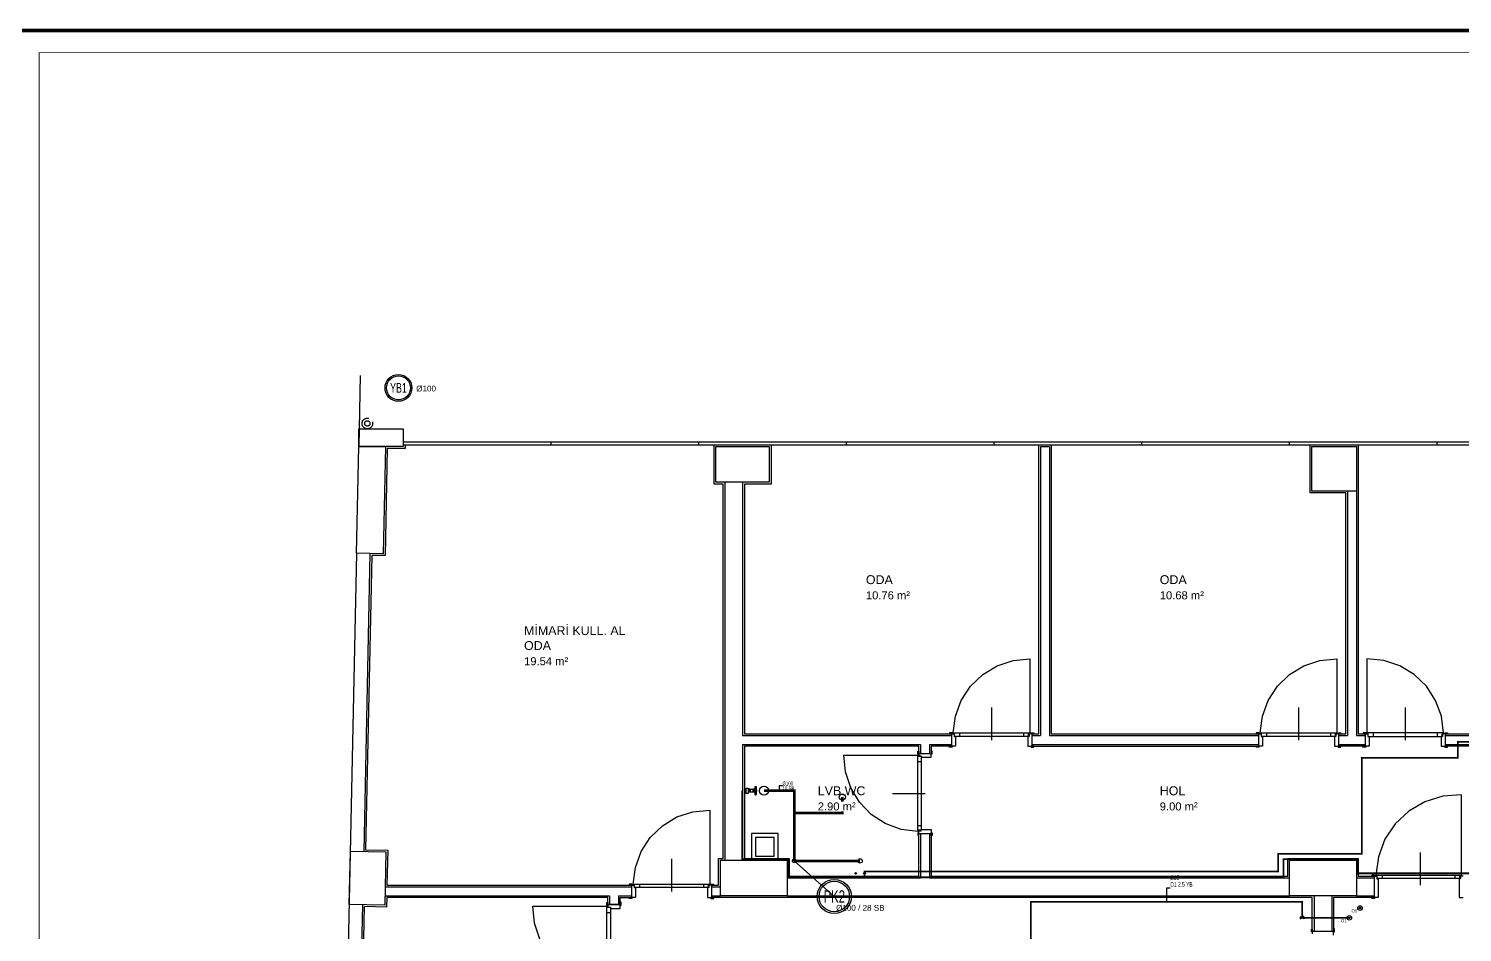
# Model space of a CAD drawing. Header units: centimetres. Extents: x -3952 to 26292, y -15092 to -10712.
# Drawn here: x 7613 to 9225, y -11964 to -10948 of the extents above; entities that cross this region are included whole.
import ezdxf
from ezdxf.enums import TextEntityAlignment as Align

# ---------------------------------------------------------------- set-up
doc = ezdxf.new("R2010")
doc.units = ezdxf.units.CM
for name, pattern in [('BASMA HATTI', [31, 25, -6]), ('DASHED', [18, 12, -6]), ('PIS', [38, 30, -8]), ('YAGMUR HATTI', [36, 30, -6])]:
    doc.linetypes.add(name, pattern=pattern)
for name, color, linetype in [('MD-YUK-BIRIMI', 7, 'Continuous'), ('MIMARI', 8, 'Continuous'), ('MIMARI-KOLON', 8, 'Continuous'), ('MIMARI-YAZI', 8, 'Continuous'), ('MTY-PAFTA', 7, 'Continuous'), ('MTY-PIS-SU-BORUSU', 6, 'PIS'), ('MTY-PISSU-CAP', 211, 'Continuous'), ('MTY-PISSU-KOLON', 211, 'DASHED'), ('MTY-PISSU-KOLONNO', 211, 'Continuous'), ('MTY-SICAKSU-BORU', 1, 'BASMA HATTI'), ('MTY-SOGUKSU-BORU', 5, 'Continuous'), ('MTY-TEFRIS', 15, 'Continuous'), ('MTY-TEMIZSU-CAP', 101, 'Continuous'), ('MTY-VANA', 1, 'Continuous'), ('MTY-YAGMUR-BORUSU', 3, 'YAGMUR HATTI'), ('MTY-YAGMUR-BORUSU-CAP', 3, 'Continuous'), ('MTY-YAGMURSU-KOLON NO', 7, 'Continuous'), ('MTY-YUK-BIRIMI', 7, 'Continuous')]:
    doc.layers.add(name, color=color, linetype=linetype)
doc.layers.add('ROTAS-PAFTA-SINIRI', color=8, linetype='Continuous', plot=False)
doc.styles.add('ANOTATIVO', font='arial.ttf')
doc.styles.add('MTY_CAP', font='wturkce.SHX', dxfattribs={"width": 0.65, "height": 20})
doc.styles.add('MTYCAPLT', font='arial.ttf', dxfattribs={"width": 0.65, "height": 1})
doc.styles.add('ROTAS', font='arial.ttf')

# ---------------------------------------------------------------- blocks, each defined once
blk = doc.blocks.new('ROTAS_PAFTA')
blk.add_lwpolyline([(0, 0), (1, 0), (1, 1), (0, 1)], close=True)
blk = doc.blocks.new('MTY-KURESEL VANA')
at = {"layer": 'MTY-VANA'}
for p, q in [((0, 0), (0, 8)), ((0, 8), (8, 8))]:
    blk.add_line(p, q, dxfattribs=at)
blk.add_lwpolyline([(-10, 5), (-10, -5), (10, 5), (10, -5), (-10, 5)], dxfattribs=at)
at = {"layer": 'MTY-VANA', "style": 'MTYCAPLT', "width": 0.65}
blk.add_attdef('CAP', text='', height=10, dxfattribs=at).set_placement((-1.1, 0), align=Align.CENTER)
blk = doc.blocks.new('MTY-TEMIZ SU CAP MB')
at = {"layer": 'MTY-TEMIZSU-CAP'}
for p, q in [((0.83, 3.1), (0, 3.1)), ((0, 3.1), (0, 0))]:
    blk.add_line(p, q, dxfattribs=at)
at = {"layer": 'MTY-TEMIZSU-CAP', "style": 'MTY_CAP', "width": 0.65}
for tag, p in [('SOCP_001', (0.83, 4.92)), ('SCCP_001', (0.83, 1.92))]:
    blk.add_attdef(tag, p, '', height=1, dxfattribs=at)
at = {"layer": 'MTY-YUK-BIRIMI', "color": 101, "style": 'MTY_CAP', "width": 0.65}
for tag, p in [('SO_001', (0.83, 3.42)), ('SC_001', (0.83, 0.42))]:
    blk.add_attdef(tag, p, '', height=1, dxfattribs=at)
blk = doc.blocks.new('KLOZET1')
at = {"layer": 'MTY-TEFRIS', "color": 15}
blk.add_lwpolyline([(-3.9, 11.4, 0.414214), (-4.5, 10.8), (-4.5, 10.3, 0.414214), (-3.9, 9.7), (3.9, 9.7, 0.414214), (4.5, 10.3), (4.5, 10.8, 0.414214), (3.9, 11.4)], format="xyb", close=True, dxfattribs=at)
for points in [[(3, 0), (-3, 0), (-3, 2.3), (3, 2.3)], [(-0.8, 11.5), (0.8, 11.5), (0.8, 12), (-0.8, 12)], [(-0.8, 8.9), (0.8, 8.9), (0.8, 9.7), (-0.8, 9.7)]]:
    blk.add_lwpolyline(points, close=True, dxfattribs=at)
for points in [[(-1.6, 8.6), (-1.6, 7.5)], [(-1.6, 4.4), (-1.6, 3.4)], [(-1.3, 3.2), (-1.3, 2.3), (1.4, 2.3), (1.4, 3.2)], [(-1.2, 7.2), (-1.2, 4.8)], [(1.1, 8.9), (-1.1, 8.9)], [(-1.1, 7.3), (1.1, 7.3)], [(1.1, 4.7), (-1.1, 4.7)], [(-1.1, 3.1), (1.1, 3.1)], [(-0.5, 8.6), (-0.5, 7.5)], [(-0.5, 4.4), (-0.5, 3.4)], [(0.6, 8.6), (0.6, 7.5)], [(0.6, 4.4), (0.6, 3.4)], [(1.3, 4.8), (1.3, 5.2), (1.3, 7.2)], [(1.7, 8.6), (1.7, 7.5)], [(1.7, 4.4), (1.7, 3.4)]]:
    blk.add_lwpolyline(points, dxfattribs=at)
at = {"layer": 'MTY-TEFRIS', "color": 15, "elevation": 0}
for points in [[(-1, 10.3), (-1, 10.8, -0.414214), (-0.4, 11.4)], [(1, 10.3), (1, 10.8, 0.414214), (0.4, 11.4)]]:
    blk.add_lwpolyline(points, format="xyb", dxfattribs=at)
at = {"layer": 'MTY-TEFRIS', "color": 6}
blk.add_circle((0, 20), 5, dxfattribs=at)
at = {"layer": 'MTY-TEFRIS', "color": 15}
for centre, radius, start, end in [((-1.1, 8.1), 0.734, 41.7592, 138.241), ((-1.1, 8), 0.734, 221.7593, 318.2408), ((-1.1, 4), 0.734, 41.7592, 138.241), ((-1.1, 3.8), 0.734, 221.7593, 318.2408), ((-0.4, 10.3, 0), 0.641, 179.9998, 270.0001), ((0, 8.1), 0.734, 41.7592, 138.241), ((0, 8), 0.734, 221.7593, 318.2408), ((0, 4), 0.734, 41.7592, 138.241), ((0, 3.8), 0.734, 221.7593, 318.2408), ((0.4, 10.3, 0), 0.641, 270.0001, 0), ((1.1, 8.1), 0.734, 41.7592, 138.241), ((1.1, 8), 0.734, 221.7593, 318.2408), ((1.1, 4), 0.734, 41.7592, 138.241), ((1.1, 3.8), 0.734, 221.7593, 318.2408)]:
    blk.add_arc(centre, radius, start, end, dxfattribs=at)
at = {"layer": 'MD-YUK-BIRIMI', "color": 6, "style": 'MTYCAPLT', "width": 0.65}
for tag, p in [('PSCP_001', (-1.3, 24.5)), ('PS_001', (-0.6, 19.5))]:
    blk.add_attdef(tag, p, '', height=1, dxfattribs=at)
at = {"layer": 'MD-YUK-BIRIMI', "color": 3, "style": 'MTYCAPLT', "width": 0.65}
for tag, p in [('SOCP_001', (-1.3, 1.8)), ('SO_001', (-0.7, -0.5))]:
    blk.add_attdef(tag, p, '', height=1, dxfattribs=at)
blk = doc.blocks.new('LAVABO1')
at = {"layer": 'MTY-TEFRIS', "color": 6}
blk.add_circle((0, 15), 2.5, dxfattribs=at)
at = {"layer": 'MTY-TEFRIS', "color": 3, "ltscale": 10}
blk.add_circle((-5, 1), 1, dxfattribs=at)
at = {"layer": 'MTY-TEFRIS', "color": 1, "ltscale": 10}
blk.add_circle((5, 1), 1, dxfattribs=at)
at = {"layer": 'MD-YUK-BIRIMI', "color": 6, "style": 'MTYCAPLT', "width": 0.65}
for tag, p in [('PSCP_001', (-1.3, 17)), ('PS_001', (-0.6, 14.5))]:
    blk.add_attdef(tag, p, '', height=1, dxfattribs=at)
at = {"layer": 'MD-YUK-BIRIMI', "color": 3, "style": 'MTYCAPLT', "width": 0.65}
for tag, p in [('SOCP_001', (-6.3, -0.5)), ('SO_001', (-5.7, 0.5))]:
    blk.add_attdef(tag, p, '', height=1, dxfattribs=at)
at = {"layer": 'MD-YUK-BIRIMI', "color": 1, "style": 'MTYCAPLT', "width": 0.65}
for tag, p in [('SCCP_001', (3.7, -0.5)), ('SC_001', (4.4, 0.5))]:
    blk.add_attdef(tag, p, '', height=1, dxfattribs=at)
blk = doc.blocks.new('YER SUZGECI DN501')
at = {"layer": 'MTY-TEFRIS', "color": 6}
blk.add_circle((0, 0), 3.5, dxfattribs=at)
at = {"layer": 'MD-YUK-BIRIMI', "color": 6, "style": 'MTYCAPLT', "width": 0.65}
for tag, p in [('PSCP_001', (-1.3, 0.7)), ('PS_001', (-0.6, -0.5))]:
    blk.add_attdef(tag, p, '', height=1, dxfattribs=at)
blk = doc.blocks.new('MTY-PIS SU CAP SB')
at = {"layer": 'MTY-PISSU-CAP'}
for p, q in [((0.83, 1.17), (0, 1.17)), ((0, 1.17), (0, 0))]:
    blk.add_line(p, q, dxfattribs=at)
at = {"layer": 'MTY-PISSU-CAP', "style": 'MTY_CAP', "width": 0.65}
blk.add_attdef('PSCP_001', (0.83, 1.29), '', height=1, dxfattribs=at)
at = {"layer": 'MTY-YUK-BIRIMI', "color": 211, "style": 'MTY_CAP', "width": 0.65}
blk.add_attdef('PS_001', (0.83, 0.07), '', height=1, dxfattribs=at)
blk = doc.blocks.new('MTY-PIS SU KOLON')
at = {"layer": 'MTY-PISSU-KOLON', "linetype": 'Continuous', "lineweight": -3}
blk.add_hatch(color=256, dxfattribs=at).paths.add_polyline_path([(-2.7, -0.1, 0.848135), (0, -0.1, -0.848135), (2.7, -0.1, 0.414214), (0, 2.6, 0.414214)])
blk.add_circle((0, 0), 3.5, dxfattribs=at)
blk = doc.blocks.new('MTY-KOLON NO PIS SU')
at = {"color": 6, "linetype": 'Continuous', "ltscale": 100}
blk.add_circle((0, 0), 27.5, dxfattribs=at)
at = {"color": 7, "linetype": 'Continuous', "ltscale": 100}
blk.add_circle((0, 0), 24.5, dxfattribs=at)
at = {"style": 'ANOTATIVO', "width": 0.65}
blk.add_attdef('K', text='', height=20, dxfattribs=at).set_placement((0, 0), align=Align.MIDDLE_CENTER)
blk = doc.blocks.new('MTY-KOLON NO YAGMUR')
at = {"layer": 'MTY-YAGMURSU-KOLON NO', "linetype": 'Continuous', "ltscale": 100}
blk.add_circle((0, 0), 27.5, dxfattribs=at)
at = {"layer": 'MTY-YAGMURSU-KOLON NO', "color": 7, "linetype": 'Continuous', "ltscale": 100}
blk.add_circle((0, 0), 24.5, dxfattribs=at)
at = {"style": 'ANOTATIVO', "width": 0.65}
blk.add_attdef('K', text='', height=20, dxfattribs=at).set_placement((0, 0), align=Align.MIDDLE_CENTER)

msp = doc.modelspace()

# ---------------------------------------------------------------- linework, layer by layer
at = {"layer": 'MIMARI'}
for p, q in [((7986.1, -11338.1), (7984.4, -11418.1)), ((8200.4, -11413.1), (8200.4, -11416.1)), ((8366.4, -11413.1), (8366.4, -11416.1)), ((8532.4, -11413.1), (8532.4, -11416.1)), ((8698.4, -11413.1), (8698.4, -11416.1)), ((8750.9, -11418.1), (8750.9, -11743.1)), ((8750.9, -11418.1), (8760.9, -11418.1)), ((8760.9, -11418.1), (8760.9, -11743.1)), ((8864.4, -11413.1), (8864.4, -11416.1)), ((9030.4, -11413.1), (9030.4, -11416.1)), ((9196.4, -11413.1), (9196.4, -11416.1)), ((8395.9, -11458.1), (8395.9, -11883.1)), ((8415.9, -11458.1), (8415.9, -11743.1)), ((9095.9, -11468.1), (9095.9, -11743.1)), ((9105.9, -11468.1), (9105.9, -11743.1)), ((7981.9, -11538), (7968.2, -12188.1)), ((7996.9, -11538.3), (7989.9, -11873.4)), ((8738.9, -11656.9), (8738.9, -11740.1)), ((9083.9, -11656.9), (9083.9, -11740.1)), ((9117.8, -11656.9), (9117.8, -11740.1)), ((8695.9, -11711.6), (8695.9, -11748.3)), ((9040.9, -11711.6), (9040.9, -11748.3)), ((9160.9, -11711.6), (9160.9, -11748.3)), ((8415.9, -11743.1), (8650.9, -11743.1)), ((8651.4, -11740.1), (8648.4, -11740.1)), ((8648.4, -11740.1), (8648.4, -11741.1)), ((8648.4, -11741.1), (8651.4, -11741.1)), ((8650.9, -11741.1), (8653.8, -11741.1)), ((8650.9, -11741.1), (8650.9, -11755.1)), ((8650.9, -11743.1), (8650.9, -11753.1)), ((8651.4, -11741.1), (8651.4, -11740.1)), ((8652.8, -11740.1), (8738.9, -11740.1)), ((8652.8, -11741.1), (8652.8, -11740.1)), ((8654.3, -11741), (8652.8, -11741)), ((8653.8, -11741.1), (8653.8, -11744)), ((8653.8, -11744), (8655.3, -11744)), ((8654.3, -11743.9), (8654.3, -11741)), ((8737.4, -11743.9), (8654.3, -11743.9)), ((8655.3, -11744), (8655.3, -11755.1)), ((8659.9, -11740.1), (8659.9, -11743.9)), ((8731.8, -11740.1), (8731.8, -11743.9)), ((8737.9, -11744), (8736.4, -11744)), ((8736.4, -11744), (8736.4, -11755.1)), ((8737.4, -11741), (8738.9, -11741)), ((8737.4, -11743.9), (8737.4, -11741)), ((8737.9, -11741.1), (8737.9, -11744)), ((8740.9, -11741.1), (8737.9, -11741.1)), ((8738.9, -11741.1), (8738.9, -11740.1)), ((8740.3, -11740.1), (8743.3, -11740.1)), ((8740.3, -11741.1), (8740.3, -11740.1)), ((8743.3, -11741.1), (8740.3, -11741.1)), ((8740.9, -11741.1), (8740.9, -11755.1)), ((8740.9, -11743.1), (8750.9, -11743.1)), ((8740.9, -11743.1), (8740.9, -11753.1)), ((8743.3, -11740.1), (8743.3, -11741.1)), ((8760.9, -11743.1), (8995.9, -11743.1)), ((8996.4, -11740.1), (8993.4, -11740.1)), ((8993.4, -11740.1), (8993.4, -11741.1)), ((8993.4, -11741.1), (8996.4, -11741.1)), ((8995.9, -11741.1), (8998.8, -11741.1)), ((8995.9, -11741.1), (8995.9, -11755.1)), ((8995.9, -11743.1), (8995.9, -11753.1)), ((8996.4, -11741.1), (8996.4, -11740.1)), ((8997.8, -11740.1), (9083.9, -11740.1)), ((8997.8, -11741.1), (8997.8, -11740.1)), ((8999.3, -11741), (8997.8, -11741)), ((8998.8, -11741.1), (8998.8, -11744)), ((8998.8, -11744), (9000.3, -11744)), ((8999.3, -11743.9), (8999.3, -11741)), ((9082.4, -11743.9), (8999.3, -11743.9)), ((9000.3, -11744), (9000.3, -11755.1)), ((9004.9, -11740.1), (9004.9, -11743.9)), ((9076.8, -11740.1), (9076.8, -11743.9)), ((9082.9, -11744), (9081.4, -11744)), ((9081.4, -11744), (9081.4, -11755.1)), ((9082.4, -11741), (9083.9, -11741)), ((9082.4, -11743.9), (9082.4, -11741)), ((9082.9, -11741.1), (9082.9, -11744)), ((9085.9, -11741.1), (9082.9, -11741.1)), ((9083.9, -11741.1), (9083.9, -11740.1)), ((9085.3, -11740.1), (9088.3, -11740.1)), ((9085.3, -11741.1), (9085.3, -11740.1)), ((9088.3, -11741.1), (9085.3, -11741.1)), ((9085.9, -11741.1), (9085.9, -11755.1)), ((9085.9, -11743.1), (9095.9, -11743.1)), ((9085.9, -11743.1), (9085.9, -11753.1)), ((9088.3, -11740.1), (9088.3, -11741.1)), ((9105.9, -11743.1), (9115.9, -11743.1)), ((9116.4, -11740.1), (9113.4, -11740.1)), ((9113.4, -11740.1), (9113.4, -11741.1)), ((9113.4, -11741.1), (9116.4, -11741.1)), ((9115.9, -11741.1), (9115.9, -11755.1)), ((9115.9, -11741.1), (9118.8, -11741.1)), ((9115.9, -11743.1), (9115.9, -11753.1)), ((9116.4, -11741.1), (9116.4, -11740.1)), ((9203.9, -11740.1), (9117.8, -11740.1)), ((9117.8, -11741.1), (9117.8, -11740.1)), ((9119.3, -11741), (9117.8, -11741)), ((9118.8, -11741.1), (9118.8, -11744)), ((9118.8, -11744), (9120.3, -11744)), ((9119.3, -11743.9), (9119.3, -11741)), ((9119.3, -11743.9), (9202.4, -11743.9)), ((9120.3, -11744), (9120.3, -11755.1)), ((9124.9, -11740.1), (9124.9, -11743.9)), ((9196.8, -11740.1), (9196.8, -11743.9)), ((9201.4, -11744), (9201.4, -11755.1)), ((9202.9, -11744), (9201.4, -11744)), ((9202.4, -11743.9), (9202.4, -11741)), ((9202.4, -11741), (9203.9, -11741)), ((9205.9, -11741.1), (9202.9, -11741.1)), ((9202.9, -11741.1), (9202.9, -11744)), ((9203.9, -11741.1), (9203.9, -11740.1)), ((9205.3, -11740.1), (9208.3, -11740.1)), ((9205.3, -11741.1), (9205.3, -11740.1)), ((9208.3, -11741.1), (9205.3, -11741.1)), ((9205.9, -11741.1), (9205.9, -11755.1)), ((9205.9, -11743.1), (9515.9, -11743.1)), ((9205.9, -11743.1), (9205.9, -11753.1)), ((9208.3, -11740.1), (9208.3, -11741.1)), ((8415.9, -11753.1), (8615.9, -11753.1)), ((8415.9, -11753.1), (8415.9, -11883.1)), ((8529.7, -11765), (8612.9, -11765)), ((8612.9, -11763.6), (8612.9, -11760.6)), ((8612.9, -11760.6), (8613.9, -11760.6)), ((8613.9, -11763.6), (8612.9, -11763.6)), ((8612.9, -11851.1), (8612.9, -11765)), ((8613.9, -11765), (8612.9, -11765)), ((8613.8, -11766.5), (8613.8, -11765)), ((8613.9, -11760.6), (8613.9, -11763.6)), ((8613.9, -11763.1), (8627.9, -11763.1)), ((8613.9, -11763.1), (8613.9, -11766)), ((8613.9, -11766), (8616.8, -11766)), ((8615.9, -11753.1), (8615.9, -11763.1)), ((8615.9, -11763.1), (8625.9, -11763.1)), ((8616.8, -11766), (8616.8, -11767.5)), ((8625.9, -11753.1), (8650.9, -11753.1)), ((8625.9, -11753.1), (8625.9, -11763.1)), ((8629, -11760.5), (8627.9, -11760.5)), ((8627.9, -11760.5), (8627.9, -11763.6)), ((8627.9, -11767.5), (8627.9, -11763.1)), ((8627.9, -11763.6), (8629, -11763.6)), ((8629, -11763.6), (8629, -11760.5)), ((8648.3, -11756.2), (8648.3, -11755.1)), ((8648.3, -11755.1), (8651.4, -11755.1)), ((8651.4, -11756.2), (8648.3, -11756.2)), ((8655.3, -11755.1), (8650.9, -11755.1)), ((8651.4, -11755.1), (8651.4, -11756.2)), ((8736.4, -11755.1), (8740.9, -11755.1)), ((8740.3, -11755.1), (8740.3, -11756.2)), ((8743.4, -11755.1), (8740.3, -11755.1)), ((8740.3, -11756.2), (8743.4, -11756.2)), ((8740.9, -11753.1), (8995.9, -11753.1)), ((8743.4, -11756.2), (8743.4, -11755.1)), ((8993.3, -11756.2), (8993.3, -11755.1)), ((8993.3, -11755.1), (8996.4, -11755.1)), ((8996.4, -11756.2), (8993.3, -11756.2)), ((9000.3, -11755.1), (8995.9, -11755.1)), ((8996.4, -11755.1), (8996.4, -11756.2)), ((9081.4, -11755.1), (9085.9, -11755.1)), ((9085.3, -11755.1), (9085.3, -11756.2)), ((9088.4, -11755.1), (9085.3, -11755.1)), ((9085.3, -11756.2), (9088.4, -11756.2)), ((9085.9, -11753.1), (9115.9, -11753.1)), ((9088.4, -11756.2), (9088.4, -11755.1)), ((9113.3, -11756.2), (9113.3, -11755.1)), ((9113.3, -11755.1), (9116.4, -11755.1)), ((9116.4, -11756.2), (9113.3, -11756.2)), ((9120.3, -11755.1), (9115.9, -11755.1)), ((9116.4, -11755.1), (9116.4, -11756.2)), ((9201.4, -11755.1), (9205.9, -11755.1)), ((9205.3, -11755.1), (9205.3, -11756.2)), ((9208.4, -11755.1), (9205.3, -11755.1)), ((9205.3, -11756.2), (9208.4, -11756.2)), ((9205.9, -11753.1), (9235.9, -11753.1)), ((9208.4, -11756.2), (9208.4, -11755.1)), ((8612.9, -11772.1), (8616.7, -11772.1)), ((8616.7, -11766.5), (8613.8, -11766.5)), ((8616.7, -11766.5), (8616.7, -11849.6)), ((8616.8, -11767.5), (8627.9, -11767.5)), ((8584.4, -11808.1), (8621.1, -11808.1)), ((9223.9, -11809.5), (9223.9, -11900.1)), ((8378.9, -11826.9), (8378.9, -11910.1)), ((8612.9, -11844), (8616.7, -11844)), ((8613.9, -11851.1), (8612.9, -11851.1)), ((8612.9, -11852.5), (8612.9, -11855.5)), ((8613.9, -11852.5), (8612.9, -11852.5)), ((8612.9, -11855.5), (8613.9, -11855.5)), ((8616.7, -11849.6), (8613.8, -11849.6)), ((8613.8, -11849.6), (8613.8, -11851.1)), ((8613.9, -11853.1), (8613.9, -11850.1)), ((8613.9, -11850.1), (8616.8, -11850.1)), ((8613.9, -11855.5), (8613.9, -11852.5)), ((8613.9, -11853.1), (8627.9, -11853.1)), ((8615.9, -11853.1), (8615.9, -11903.1)), ((8615.9, -11853.1), (8625.9, -11853.1)), ((8616.8, -11848.6), (8627.9, -11848.6)), ((8616.8, -11850.1), (8616.8, -11848.6)), ((8625.9, -11853.1), (8625.9, -11903.1)), ((8627.9, -11848.6), (8627.9, -11853.1)), ((8627.9, -11852.5), (8629, -11852.5)), ((8627.9, -11855.6), (8627.9, -11852.5)), ((8629, -11855.6), (8627.9, -11855.6)), ((8629, -11852.5), (8629, -11855.6)), ((9177.5, -11874.6), (9177.5, -11911.3)), ((8335.9, -11881.6), (8335.9, -11918.3)), ((8291.4, -11910.1), (8288.4, -11910.1)), ((8288.4, -11910.1), (8288.4, -11911.1)), ((8288.4, -11911.1), (8291.4, -11911.1)), ((8290.9, -11911.1), (8293.8, -11911.1)), ((8290.9, -11911.1), (8290.9, -11925.1)), ((8291.4, -11911.1), (8291.4, -11910.1)), ((8292.8, -11910.1), (8378.9, -11910.1)), ((8292.8, -11911.1), (8292.8, -11910.1)), ((8294.3, -11911), (8292.8, -11911)), ((8293.8, -11911.1), (8293.8, -11914)), ((8294.3, -11913.9), (8294.3, -11911)), ((8299.9, -11910.1), (8299.9, -11913.9)), ((8371.8, -11910.1), (8371.8, -11913.9)), ((8377.4, -11911), (8378.9, -11911)), ((8377.4, -11913.9), (8377.4, -11911)), ((8377.9, -11911.1), (8377.9, -11914)), ((8380.9, -11911.1), (8377.9, -11911.1)), ((8378.9, -11911.1), (8378.9, -11910.1)), ((8380.3, -11910.1), (8383.3, -11910.1)), ((8380.3, -11911.1), (8380.3, -11910.1)), ((8383.3, -11911.1), (8380.3, -11911.1)), ((8380.9, -11911.1), (8380.9, -11925.1)), ((8383.3, -11910.1), (8383.3, -11911.1)), ((8465.9, -11903.1), (8615.9, -11903.1)), ((8625.9, -11903.1), (9030.9, -11903.1)), ((9105.9, -11903.1), (9125.9, -11903.1)), ((9126.4, -11900.1), (9123.4, -11900.1)), ((9123.4, -11900.1), (9123.4, -11901.1)), ((9123.4, -11901.1), (9126.4, -11901.1)), ((9125.9, -11901.1), (9128.8, -11901.1)), ((9125.9, -11901.1), (9125.9, -11925.1)), ((9125.9, -11903.1), (9125.9, -11923.1)), ((9126.4, -11901.1), (9126.4, -11900.1)), ((9127.8, -11900.1), (9223.9, -11900.1)), ((9127.8, -11901.1), (9127.8, -11900.1)), ((9129.3, -11901), (9127.8, -11901)), ((9128.8, -11901.1), (9128.8, -11904)), ((9128.8, -11904), (9130.3, -11904)), ((9129.3, -11903.9), (9129.3, -11901)), ((9222.4, -11903.9), (9129.3, -11903.9)), ((9130.3, -11904), (9130.3, -11925.1)), ((9134.9, -11900.1), (9134.9, -11903.9)), ((9216.8, -11900.1), (9216.8, -11903.9)), ((9222.9, -11904), (9221.4, -11904)), ((9221.4, -11904), (9221.4, -11925.1)), ((9222.4, -11901), (9223.9, -11901)), ((9222.4, -11903.9), (9222.4, -11901)), ((9222.9, -11901.1), (9222.9, -11904)), ((9225.9, -11901.1), (9222.9, -11901.1)), ((9223.9, -11901.1), (9223.9, -11900.1)), ((8013.8, -11923.1), (8266.4, -11923.1)), ((8014, -11913.1), (8290.9, -11913.1)), ((8266.4, -11923.1), (8266.4, -11933.1)), ((8276.4, -11923.1), (8290.9, -11923.1)), ((8276.4, -11923.1), (8276.4, -11933.1)), ((8288.3, -11926.2), (8288.3, -11925.1)), ((8288.3, -11925.1), (8291.4, -11925.1)), ((8291.4, -11926.2), (8288.3, -11926.2)), ((8290.9, -11913.1), (8290.9, -11923.1)), ((8295.3, -11925.1), (8290.9, -11925.1)), ((8291.4, -11925.1), (8291.4, -11926.2)), ((8293.8, -11914), (8295.3, -11914)), ((8377.4, -11913.9), (8294.3, -11913.9)), ((8295.3, -11914), (8295.3, -11925.1)), ((8377.9, -11914), (8376.4, -11914)), ((8376.4, -11914), (8376.4, -11925.1)), ((8376.4, -11925.1), (8380.9, -11925.1)), ((8380.3, -11925.1), (8380.3, -11926.2)), ((8383.4, -11925.1), (8380.3, -11925.1)), ((8380.3, -11926.2), (8383.4, -11926.2)), ((8380.9, -11913.1), (8390.9, -11913.1)), ((8380.9, -11913.1), (8380.9, -11923.1)), ((8380.9, -11923.1), (8390.9, -11923.1)), ((8383.4, -11926.2), (8383.4, -11925.1)), ((8465.9, -11923.1), (9030.9, -11923.1)), ((9058.4, -11923.1), (9058.4, -11963.1)), ((9078.4, -11923.1), (9078.4, -11963.1)), ((9105.9, -11923.1), (9125.9, -11923.1)), ((9123.3, -11926.2), (9123.3, -11925.1)), ((9123.3, -11925.1), (9126.4, -11925.1)), ((9126.4, -11926.2), (9123.3, -11926.2)), ((9130.3, -11925.1), (9125.9, -11925.1)), ((9126.4, -11925.1), (9126.4, -11926.2)), ((9221.4, -11925.1), (9225.9, -11925.1)), ((7988.6, -11933.4), (7983.2, -12188.4)), ((8180.2, -11935), (8263.4, -11935)), ((8263.4, -11933.6), (8263.4, -11930.6)), ((8263.4, -11930.6), (8264.4, -11930.6)), ((8264.4, -11933.6), (8263.4, -11933.6)), ((8263.4, -12021.1), (8263.4, -11935)), ((8264.4, -11935), (8263.4, -11935)), ((8263.4, -11942.1), (8267.2, -11942.1)), ((8264.3, -11936.5), (8264.3, -11935)), ((8267.2, -11936.5), (8264.3, -11936.5)), ((8264.4, -11930.6), (8264.4, -11933.6)), ((8264.4, -11933.1), (8278.4, -11933.1)), ((8264.4, -11933.1), (8264.4, -11936)), ((8264.4, -11936), (8267.3, -11936)), ((8276.4, -11933.1), (8266.4, -11933.1)), ((8267.2, -11936.5), (8267.2, -12019.6)), ((8267.3, -11936), (8267.3, -11937.5)), ((8267.3, -11937.5), (8278.4, -11937.5)), ((8279.5, -11930.5), (8278.4, -11930.5)), ((8278.4, -11930.5), (8278.4, -11933.6)), ((8278.4, -11937.5), (8278.4, -11933.1)), ((8278.4, -11933.6), (8279.5, -11933.6)), ((8279.5, -11933.6), (8279.5, -11930.5)), ((9055.4, -11963.6), (9055.4, -11960.6)), ((9055.4, -11960.6), (9056.4, -11960.6)), ((9056.4, -11963.6), (9055.4, -11963.6)), ((9056.4, -11960.6), (9056.4, -11963.6)), ((9056.4, -11963.1), (9056.4, -11966)), ((9056.4, -11963.1), (9080.4, -11963.1)), ((9058.4, -11963.1), (9078.4, -11963.1)), ((9081.5, -11960.5), (9080.4, -11960.5)), ((9080.4, -11960.5), (9080.4, -11963.6)), ((9080.4, -11967.5), (9080.4, -11963.1)), ((9080.4, -11963.6), (9081.5, -11963.6)), ((9081.5, -11963.6), (9081.5, -11960.5))]:
    msp.add_line(p, q, dxfattribs=at)
for points in [[(7984.4, -11418.1), (7984.4, -11398.1), (8034.4, -11398.1), (8034.4, -11418.1), (7984.4, -11418.1)], [(8036.4, -11416.1), (8036.4, -11420.1), (8016.4, -11420.1), (8013.9, -11540.7), (7998.9, -11540.4), (7991.9, -11871.4), (8016.9, -11871.9), (8016.1, -11911.1), (8290.9, -11911.1)], [(8034.4, -11416.1), (11020.9, -11416.1), (11020.9, -11413.1), (8034.4, -11413.1), (8034.4, -11416.1)], [(8380.9, -11911.1), (8388.9, -11911.1), (8388.9, -11881.1), (8393.9, -11881.1), (8393.9, -11460.1), (8383.9, -11460.1), (8383.9, -11416.1), (8447.9, -11416.1), (8447.9, -11460.1), (8417.9, -11460.1), (8417.9, -11741.1), (8650.9, -11741.1)], [(8740.9, -11741.1), (8748.9, -11741.1), (8748.9, -11416.1), (8762.9, -11416.1), (8762.9, -11741.1), (8995.9, -11741.1)], [(9085.9, -11741.1), (9093.9, -11741.1), (9093.9, -11470.1), (9053.9, -11470.1), (9053.9, -11416.1), (9107.9, -11416.1), (9107.9, -11741.1), (9115.9, -11741.1)], [(9205.9, -11741.1), (9513.9, -11741.1), (9513.9, -11416.1), (9567.9, -11416.1), (9567.9, -11470.1), (9537.9, -11470.1), (9537.9, -11741.1), (9845.9, -11741.1)], [(8652.8, -11740.1), (8655.3, -11721.3), (8661.8, -11703.5), (8672.1, -11687.6), (8685.8, -11674.4), (8702, -11664.6), (8720, -11658.7), (8738.9, -11656.9)], [(8997.8, -11740.1), (9000.3, -11721.3), (9006.8, -11703.5), (9017.1, -11687.6), (9030.8, -11674.4), (9047, -11664.6), (9065, -11658.7), (9083.9, -11656.9)], [(9203.9, -11740.1), (9201.5, -11721.3), (9194.9, -11703.5), (9184.6, -11687.6), (9171, -11674.4), (9154.7, -11664.6), (9136.7, -11658.7), (9117.8, -11656.9)], [(8739.8, -11740.5), (8739.2, -11740.5), (8739.8, -11740.5)], [(9084.8, -11740.5), (9084.2, -11740.5), (9084.8, -11740.5)], [(9116.9, -11740.5), (9117.5, -11740.5), (9116.9, -11740.5)], [(8613.9, -11763.1), (8613.9, -11755.1), (8417.9, -11755.1), (8417.9, -11881.1), (8467.9, -11881.1), (8467.9, -11901.1), (8613.9, -11901.1), (8613.9, -11853.1)], [(8612.9, -11851.1), (8594.1, -11848.7), (8576.3, -11842.1), (8560.4, -11831.8), (8547.2, -11818.1), (8537.4, -11801.9), (8531.5, -11783.9), (8529.7, -11765)], [(8613.3, -11764.1), (8613.3, -11764.7), (8613.3, -11764.1)], [(8650.9, -11755.1), (8627.9, -11755.1), (8627.9, -11763.1)], [(8740.9, -11755.1), (8995.9, -11755.1)], [(9115.9, -11755.1), (9085.9, -11755.1)], [(9233.9, -11763.1), (9233.9, -11755.1), (9205.9, -11755.1)], [(9223.9, -11809.5), (9203, -11811.1), (9183, -11817.4), (9165, -11828), (9149.7, -11842.3), (9138.1, -11859.7), (9130.7, -11879.3), (9127.8, -11900.1)], [(8292.8, -11910.1), (8295.3, -11891.3), (8301.8, -11873.5), (8312.1, -11857.6), (8325.8, -11844.4), (8342, -11834.6), (8360, -11828.7), (8378.9, -11826.9)], [(8425.9, -11853.1), (8425.9, -11883.1), (8455.9, -11883.1), (8455.9, -11853.1), (8425.9, -11853.1)], [(8430.4, -11857.6), (8430.4, -11878.6), (8451.4, -11878.6), (8451.4, -11857.6), (8430.4, -11857.6)], [(8627.9, -11853.1), (8627.9, -11901.1), (9028.9, -11901.1), (9028.9, -11881.1), (9107.9, -11881.1), (9107.9, -11901.1), (9125.9, -11901.1)], [(8379.8, -11910.5), (8379.2, -11910.5), (8379.8, -11910.5)], [(9224.8, -11900.5), (9224.2, -11900.5), (9224.8, -11900.5)], [(8264.4, -11933.1), (8264.4, -11925.1), (8015.8, -11925.1), (8015.6, -11935.9), (7990.6, -11935.4), (7985.3, -12186.4), (8000.3, -12186.8), (7998, -12296.4)], [(8278.4, -11933.1), (8278.4, -11925.1), (8290.9, -11925.1)], [(9056.4, -11963.1), (9056.4, -11925.1), (8380.9, -11925.1)], [(9125.9, -11925.1), (9080.4, -11925.1), (9080.4, -11963.1)], [(8263.4, -12021.1), (8244.6, -12018.7), (8226.8, -12012.1), (8210.9, -12001.8), (8197.7, -11988.1), (8187.9, -11971.9), (8182, -11953.9), (8180.2, -11935)], [(8263.8, -11934.1), (8263.8, -11934.7), (8263.8, -11934.1)]]:
    msp.add_lwpolyline(points, dxfattribs=at)
at = {"layer": 'MIMARI-KOLON'}
for points in [[(7984.4, -11418.1), (8014.5, -11418.1), (8011.9, -11538.7), (7981.9, -11538), (7984.4, -11418.1)], [(8385.9, -11418.1), (8445.9, -11418.1), (8445.9, -11458.1), (8385.9, -11458.1), (8385.9, -11418.1)], [(9055.9, -11418.1), (9105.9, -11418.1), (9105.9, -11468.1), (9055.9, -11468.1), (9055.9, -11418.1)], [(7974.9, -11873.1), (8014.9, -11873.9), (8013.6, -11933.9), (7973.6, -11933), (7974.9, -11873.1)], [(8390.9, -11883.1), (8465.9, -11883.1), (8465.9, -11923.1), (8390.9, -11923.1), (8390.9, -11883.1)], [(9030.9, -11883.1), (9105.9, -11883.1), (9105.9, -11923.1), (9030.9, -11923.1), (9030.9, -11883.1)]]:
    msp.add_lwpolyline(points, dxfattribs=at)
at = {"layer": 'MTY-PAFTA'}
for points, const_width in [([(7600, -12900), (11400, -12900), (11400, -10950), (7600, -10950)], 4), ([(7625, -12875), (11375, -12875), (11375, -10975), (7625, -10975)], 1)]:
    msp.add_lwpolyline(points, close=True, dxfattribs=dict(at, const_width=const_width))
at = {"layer": 'MTY-PIS-SU-BORUSU', "const_width": 3}
for points in [[(8440, -11805), (8474, -11805), (8474, -11884)], [(8528, -11812), (8528, -11830), (8474, -11830)], [(8548, -11884), (8474, -11884)]]:
    msp.add_lwpolyline(points, dxfattribs=at)
at = {"layer": 'MTY-PISSU-KOLONNO'}
msp.add_line((8474, -11884), (8519, -11924), dxfattribs=at)
at = {"layer": 'MTY-SICAKSU-BORU', "const_width": 2}
msp.add_lwpolyline([(9390, -11760), (9390, -11750), (9220, -11750), (9220, -11768), (9112, -11768), (9112, -11876), (9018, -11876), (9018, -11896), (8552, -11896), (8553, -11896), (8553, -11902.5)], dxfattribs=at)
at = {"layer": 'MTY-SOGUKSU-BORU', "const_width": 2}
for points in [[(8543, -11902.5), (8542, -11902.5), (8542, -11902), (8468, -11902), (8468, -11882), (8415.5, -11882), (8415.5, -11805)], [(9260, -11898), (9108, -11898), (9108, -11882), (9024, -11882), (9024, -11902.5), (8543, -11902.5)], [(9045, -11948), (9045, -11930), (8740, -11930), (8740, -12224), (8748, -12224), (8748, -12223.9), (8749.5, -12223.9)], [(9098, -11948), (9045, -11948)]]:
    msp.add_lwpolyline(points, dxfattribs=at)
at = {"layer": 'MTY-SOGUKSU-BORU'}
for centre, radius in [((9110, -11937), 2.6), ((9110, -11937), 0.91), ((9098, -11948), 2.6), ((9098, -11948), 0.91)]:
    msp.add_circle(centre, radius, dxfattribs=at)
at = {"layer": 'MTY-YAGMUR-BORUSU'}
for radius in [6, 3]:
    msp.add_circle((7994, -11392), radius, dxfattribs=at)

# ---------------------------------------------------------------- block references
at = {"layer": 'MTY-PISSU-KOLONNO'}
ref = msp.add_blockref('MTY-KOLON NO YAGMUR', (8029, -11352), dxfattribs=dict(at, xscale=0.55, yscale=0.55))
ref.add_attrib('K', 'YB1', dxfattribs={"height": 11, "style": 'ANOTATIVO', "width": 0.65}).set_placement((8029, -11352), align=Align.MIDDLE_CENTER)
ref = msp.add_blockref('MTY-KOLON NO PIS SU', (8519, -11924), dxfattribs=dict(at, xscale=0.7, yscale=0.7))
ref.add_attrib('K', 'PK2', dxfattribs={"height": 14, "style": 'ANOTATIVO', "width": 0.65}).set_placement((8519, -11924), align=Align.MIDDLE_CENTER)
at = {"layer": 'MTY-TEFRIS', "xscale": 4.5, "yscale": 4.5}
msp.add_blockref('MTY-PIS SU CAP SB', (8457, -11805), dxfattribs=at).add_auto_attribs({'PSCP_001': 'Ø100', 'PS_001': '10 SB'})
at = {"layer": 'MTY-TEFRIS', "rotation": -90}
msp.add_blockref('KLOZET1', (8420, -11805), dxfattribs=at)
at = {"layer": 'MTY-TEFRIS', "xscale": 0.6, "yscale": 0.6}
msp.add_blockref('MTY-PIS SU KOLON', (8474, -11884), dxfattribs=at)
at = {"layer": 'MTY-TEFRIS'}
msp.add_blockref('LAVABO1', (8548, -11899), dxfattribs=at)
ref = msp.add_blockref('MTY-TEMIZ SU CAP MB', (8892.5, -11930), dxfattribs=dict(at, xscale=5, yscale=5))
ref.add_attrib('SO_001', 'O1 2.5 YB', (8896.7, -11912.9), dxfattribs={"layer": 'MTY-YUK-BIRIMI', "color": 101, "height": 5, "style": 'MTY_CAP', "width": 0.65})
ref.add_attrib('SOCP_001', 'Ø25', (8896.7, -11905.4), dxfattribs={"layer": 'MTY-TEMIZSU-CAP', "height": 5, "style": 'MTY_CAP', "width": 0.65})
at = {"layer": 'MTY-VANA', "xscale": 0.24, "yscale": 0.24}
msp.add_blockref('MTY-KURESEL VANA', (9045, -11948), dxfattribs=at)
at = {"layer": 'ROTAS-PAFTA-SINIRI', "xscale": 3800, "yscale": 1950}
msp.add_blockref('ROTAS_PAFTA', (7600, -12900), dxfattribs=at)

# ---------------------------------------------------------------- texts
at = {"layer": 'MIMARI-YAZI', "style": 'ROTAS'}
for s, height, p in [('ODA', 10, (8554.5, -11572.7)), ('ODA', 10, (8884.9, -11572.7)), ('10.76 m²', 9, (8554.5, -11589.8)), ('10.68 m²', 9, (8884.9, -11589.8)), ('MİMARİ KULL. AL', 10, (8170.2, -11630)), ('ODA', 10, (8170.2, -11646.8)), ('19.54 m²', 9, (8170.2, -11663.9)), ('HOL', 10, (8884.9, -11810.1)), ('9.00 m²', 9, (8884.9, -11827.2))]:
    msp.add_text(s, height=height, dxfattribs=at).set_placement(p)
at = {"layer": 'MTY-PISSU-CAP', "style": 'ROTAS'}
msp.add_text('Ø100 / 28 SB', height=6.5, dxfattribs=at).set_placement((8521, -11940))
at = {"layer": 'MTY-TEMIZSU-CAP', "style": 'ROTAS'}
for s, p in [('O5', (9107, -11942)), ('O1', (9095, -11953))]:
    msp.add_text(s, height=3.5, dxfattribs=at).set_placement(p, align=Align.RIGHT)
at = {"layer": 'MTY-YAGMUR-BORUSU-CAP', "style": 'ROTAS'}
msp.add_text('Ø100', height=6.5, dxfattribs=at).set_placement((8049, -11356))

# ---------------------------------------------------------------- next in the draw order: wipeouts: each hides what was drawn before it
msp.add_wipeout([(8540.5, -11828.2), (8499.4, -11828.2), (8499.4, -11817.2), (8540.5, -11817.2)])

# ---------------------------------------------------------------- next in the draw order: block references
at = {"layer": 'MTY-TEFRIS'}
msp.add_blockref('YER SUZGECI DN501', (8528, -11812), dxfattribs=at)

# ---------------------------------------------------------------- next in the draw order: texts
at = {"layer": 'MIMARI-YAZI', "style": 'ROTAS'}
for s, height, p in [('LVB.WC', 10, (8500.4, -11810.1)), ('2.90 m²', 9, (8500.4, -11827.2))]:
    msp.add_text(s, height=height, dxfattribs=at).set_placement(p)

doc.saveas('drawing.dxf')
